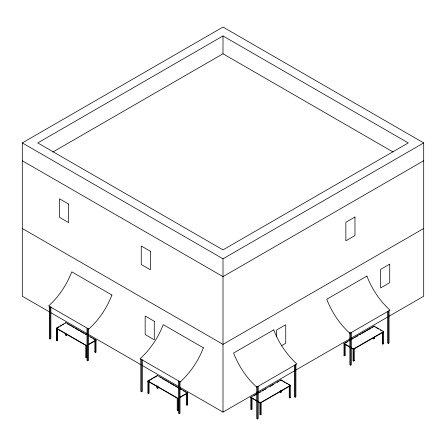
<?xml version="1.0" encoding="UTF-8"?>
<svg xmlns="http://www.w3.org/2000/svg" width="446" height="446" viewBox="0 0 446 446"><rect width="100%" height="100%" fill="white"/><g stroke="black" fill="none" stroke-linecap="round" stroke-linejoin="round"><path stroke-width="0.67" d="M87.394 333.814L22.3 296.233L22.3 142.921L223 27.05L423.7 142.921L423.7 296.233L388.745 316.415M223 35.964L37.737 142.921L223 249.883L408.263 142.921L223 35.964L223 53.788L52.823 152.041M57.629 328.674L57.629 340.443L57.199 340.694L56.425 340.248L56.425 328.128L65.936 322.636L87.009 334.801M57.434 327.899L59.162 326.901M60.316 326.232L61.47 325.569M62.618 324.905L63.772 324.236M65.501 323.238L65.936 322.636M50.097 339.021L50.097 306.932L49.328 306.486L49.328 338.575L50.097 339.021L50.872 338.575L50.872 306.904M56.425 340.248L56.859 339.997L57.629 340.443M65.501 333.619L65.501 335.007L65.936 334.756M65.501 335.007L66.276 335.453L66.705 335.202M22.3 142.921L223 258.797L423.7 142.921M88.314 344.479L96.041 340.019L96.041 352.139L95.606 352.385L94.836 351.939L94.836 340.867M86.964 345.611L86.53 345.862L56.425 328.479L56.859 328.234L56.859 339.997M88.693 344.613L96.041 340.37L95.266 339.924M423.7 160.75L223 276.62L22.3 160.75M85.76 345.416L85.76 357.179L86.189 356.934M94.836 351.939L95.266 351.693M85.76 357.179L86.53 357.625L86.964 357.38M87.767 360.769L87.767 328.68L86.998 328.239L86.998 360.323L87.767 360.769L88.542 360.323L88.542 328.652M148.663 393.5L148.663 381.731L149.092 381.481L149.092 393.249L148.663 393.5L147.888 393.054L147.888 380.934L157.399 375.443L178.472 387.613M152.354 378.71L147.888 381.285L177.993 398.668L178.428 398.417L178.428 410.186L177.993 410.432L177.224 409.986L177.224 398.222M153.508 378.041L156.39 376.379M156.97 376.045L157.399 375.443M423.7 228.491L223 344.362L22.3 228.491M141.56 391.828L141.56 359.738L140.791 359.292L140.791 391.382L141.56 391.828L142.335 391.382L142.335 359.71M147.888 393.054L148.323 392.803M156.97 385.734L156.97 387.814L157.399 387.563M156.97 387.814L157.739 388.26L158.174 388.009L158.174 386.626M179.777 397.286L187.504 392.826L187.504 404.946L187.075 405.191L186.3 404.745L186.3 393.673M180.156 397.419L187.504 393.177M281.192 345.89L285.741 343.258L285.741 324.716L276.637 329.979L276.637 336.841M177.224 409.986L177.653 409.74M186.3 404.745L186.735 404.5M179.231 413.576L179.231 381.486L178.461 381.046L178.461 413.13L179.231 413.576L180.006 413.13L180.006 381.458M180.206 387.401L223 412.104L350.171 338.687M351.376 337.99L387.541 317.112M252.046 398.094L252.046 409.166L251.276 409.612L250.842 409.361L250.842 397.241L256.863 393.768M258.067 393.071L280.947 379.864L290.457 385.355L290.457 397.47L289.683 397.916L289.253 397.67L289.253 385.901L289.683 386.152L289.683 397.916M345.21 344.306L345.21 355.378L344.44 355.824L344.005 355.573L344.005 343.453L350.026 339.98M351.231 339.283L374.11 326.076L383.621 331.568L383.621 343.682L382.846 344.128L382.417 343.883L382.417 332.805M253.991 395.775L256.968 394.058M259.349 392.686L260.536 392.001M262.326 390.969L263.514 390.278M264.707 389.592L265.894 388.906M270.059 386.504L273.627 384.441M277.2 382.378L278.984 381.347M280.177 380.661L280.947 379.864M344.78 343.364L347.752 341.647M348.945 340.956L350.132 340.27M351.916 339.239L353.109 338.553M354.297 337.867L355.49 337.182M356.677 336.49L357.87 335.805M359.654 334.773L360.842 334.087M362.035 333.402L365.603 331.339M366.796 330.653L370.96 328.245M372.148 327.559L373.341 326.873M250.842 397.241L260.353 402.732L290.457 385.355M351.136 347.573L353.516 348.945L383.621 331.568M344.005 355.573L344.78 355.127L345.21 355.378M280.177 391.042L280.177 392.424L280.606 392.675L281.381 392.229L281.381 390.155M373.341 337.254L373.341 338.637L373.77 338.888L374.545 338.442L374.545 337.059M259.918 402.838L259.918 414.602L260.353 414.852L261.122 414.406L261.122 402.643L260.693 402.392L260.693 414.156L261.122 414.406M353.081 349.051L353.081 360.814L353.516 361.065L354.286 360.619L354.286 348.856L353.856 348.605M257.459 418.95L258.228 418.504L258.228 386.42L257.459 386.86L257.459 418.95L256.69 418.504L256.69 386.147M295.129 397.202L295.899 396.756L295.899 364.666L295.129 365.112L295.129 397.202L294.354 396.756L294.354 365.084M350.623 365.163L351.398 364.716L351.398 332.627L350.623 333.073L350.623 365.163L349.854 364.716L349.854 332.359M388.293 343.414L389.063 342.968L389.063 310.879L388.293 311.325L388.293 343.414L387.524 342.968L387.524 311.297M223 53.788L393.177 152.041M374.545 326.678L374.11 326.076M375.694 327.342L378.576 329.009M380.304 330.007L381.458 330.67M383.186 331.668L383.621 331.919L353.516 349.302L351.353 348.053M382.417 332.114L382.846 332.365L382.846 344.128M374.11 338.191L374.545 338.442M383.186 343.437L383.621 343.682M344.005 343.453L349.948 346.888M344.005 343.81L349.625 347.055M353.856 360.368L354.286 360.619M281.381 380.466L282.53 381.129M283.684 381.798L284.838 382.462M285.992 383.125L287.14 383.794M288.294 384.458L290.457 385.706L260.353 403.089L258.189 401.84M290.023 397.224L290.457 397.47M250.842 397.598L257.035 401.171M251.611 408.915L252.046 409.166M88.598 334.511L141.031 364.783M142.241 365.48L178.4 386.359M88.815 335.849L96.041 340.019M179.677 388.304L187.504 392.826M67.301 323.779L68.494 324.465M69.682 325.151L71.466 326.182M72.659 326.873L73.846 327.559M75.039 328.245L79.204 330.648M80.391 331.339L83.965 333.396M85.153 334.087L86.34 334.773M90.51 337.176L91.698 337.862M92.891 338.553L94.675 339.584M159.958 377.271L161.145 377.957M162.338 378.648L163.526 379.334M164.719 380.02L166.503 381.051M167.69 381.737L168.883 382.428M170.071 383.114L174.235 385.517M175.429 386.203L178.4 387.92M180.19 388.951L181.377 389.642M183.161 390.668L184.354 391.359M185.542 392.045L186.735 392.731M56.425 328.128L86.53 345.511L86.53 357.625M147.888 380.934L177.993 398.317L177.993 410.432M373.77 337.505L373.77 338.888M353.516 348.945L353.516 361.065M344.44 344.056L344.44 355.824M280.606 390.601L280.606 392.675M260.353 402.732L260.353 414.852M251.276 397.849L251.276 409.612M223 258.797L223 412.104M187.075 393.428L187.075 405.191M157.739 386.872L157.739 388.26M95.606 340.621L95.606 352.385M66.276 334.065L66.276 335.453M57.199 328.925L57.199 340.694M354.971 217.007L345.862 222.27L345.862 240.807L354.971 235.549L354.971 217.007M273.733 329.862L233.593 353.037A53.737 31.025 60 0 0 256.751 387.095L296.891 363.919A53.737 31.025 60 0 1 273.733 329.862M366.896 276.074L326.756 299.249A53.737 31.025 60 0 0 349.915 333.307L390.055 310.132A53.737 31.025 60 0 1 366.896 276.074M389.726 264.144L380.622 269.401L380.622 287.943L389.726 282.686L389.726 264.144M68.617 204.067L59.508 198.81L59.508 217.353L68.617 222.61L68.617 204.067M150.363 251.265L141.254 246.008L141.254 264.545L150.363 269.802L150.363 251.265M111.918 295.018L71.778 271.843A53.737 31.025 -60 0 1 48.62 305.9L88.76 329.076A53.737 31.025 -60 0 0 111.918 295.018M203.382 347.824L163.242 324.649A53.737 31.025 -60 0 1 140.083 358.707L180.223 381.882A53.737 31.025 -60 0 0 203.382 347.824M154.271 321.259L145.162 316.002L145.162 334.545L154.271 339.802L154.271 321.259"/></g></svg>
